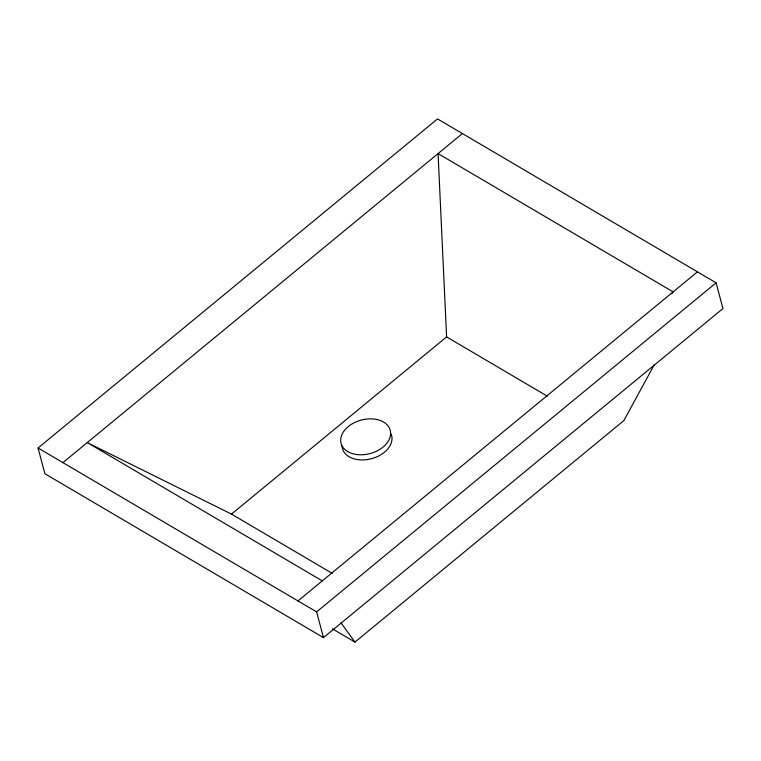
<?xml version="1.0" encoding="UTF-8"?>
<svg xmlns="http://www.w3.org/2000/svg" width="761" height="761" viewBox="0 0 761 761"><rect width="100%" height="100%" fill="white"/><g stroke="black" fill="none" stroke-linecap="round" stroke-linejoin="round"><path stroke-width="1.14" d="M654.46 364.424L623.849 420.586L354.968 642.084L332.471 628.843M671.706 293.794L673.124 291.882L438.07 153.589L446.602 336.914L231.496 514.103L87.249 442.588L322.303 580.881M38.05 447.991L437.527 118.916L716.101 282.816L722.95 308.547L323.473 637.623L44.899 473.723L38.05 447.991L316.624 611.892L323.473 637.623M62.925 462.631L462.403 133.556M297.97 600.924L697.447 271.848M316.624 611.892L716.101 282.816M446.602 336.914L547.33 396.177M231.496 514.103L332.234 573.375M341.014 622.907L354.968 642.084M341.432 444.491L342.802 449.637A25.446 17.322 -14.9 0 0 373.147 458.227A25.446 17.322 -14.9 0 0 391.259 434.303M347.729 451.587A25.446 17.322 -14.9 0 0 389.699 438.307A25.446 17.322 -14.9 0 0 359.544 420.567A25.446 17.322 -14.9 0 0 347.729 451.587"/></g></svg>
